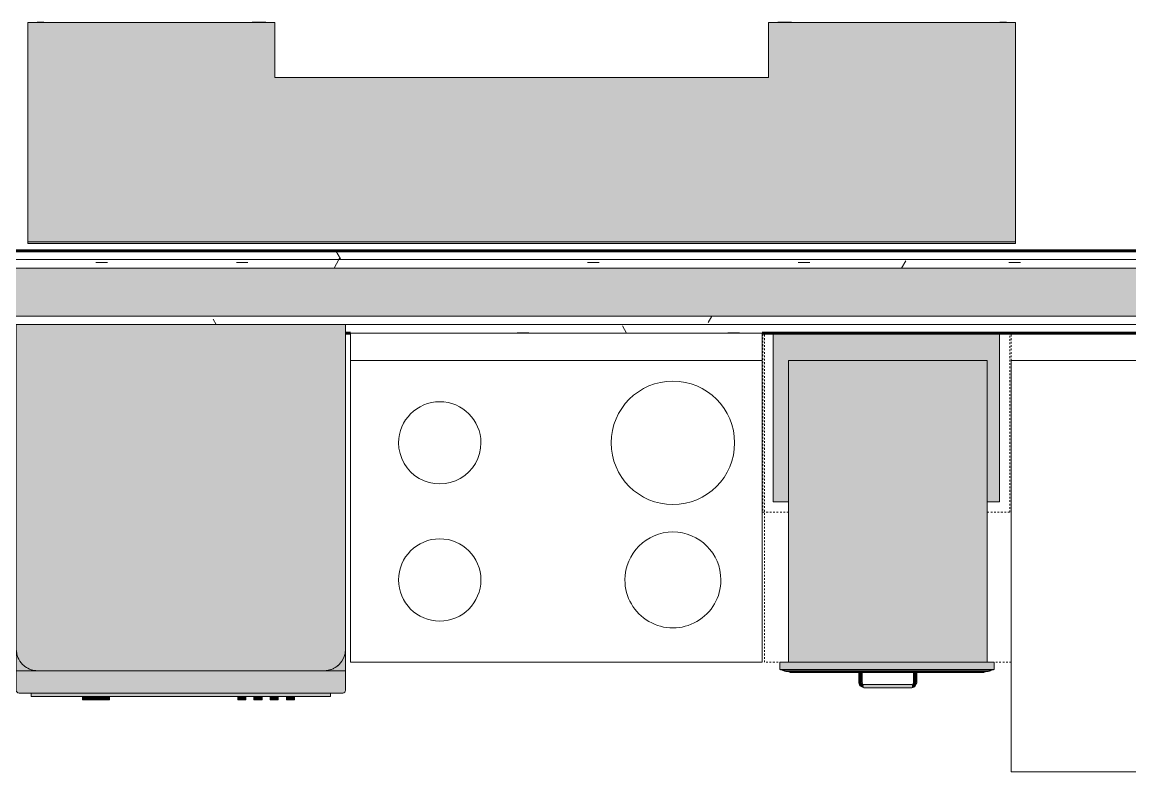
# Model space of a CAD drawing. Header units: inches. Extents: x -4169 to -1846, y 9706 to 12377.
# Drawn here: x -3789 to -3708.3, y 10515.2 to 10569.9 of the extents above; entities that cross this region are included whole.
import ezdxf

# ---------------------------------------------------------------- set-up
doc = ezdxf.new("R2010")
doc.units = ezdxf.units.IN
doc.header["$MEASUREMENT"] = 0
doc.linetypes.add('Dash', pattern=[0.25, 0.125, -0.125])
for name, color, linetype, lineweight in [('0-1', 7, 'Continuous', 5), ('0-2', 10, 'Continuous', 18), ('A-WALL', 113, 'Continuous', 18), ('A-WALL-PATT-4', 111, 'Continuous', 9), ('I-FURN-1', 7, 'Continuous', 9), ('I-FURN-3', 253, 'Continuous', 9), ('I-WALL-3', 2, 'Continuous', 60), ('Q-CASE', 31, 'Continuous', 9), ('Q-CASE-1', 253, 'Continuous', 9), ('Q-CASE-3', 7, 'Continuous', 9), ('Q-CASE-4', 7, 'Dash', 9), ('Q-CASE-HDLN-1', 7, 'Dash', 9), ('Q-CASE-HDLN-2', 31, 'Continuous', 9), ('Q-SPCQ-2', 7, 'Continuous', 9), ('Q-SPCQ-3', 55, 'Continuous', 9)]:
    doc.layers.add(name, color=color, linetype=linetype, lineweight=lineweight)
pattern_1 = [(0, (0, 0), (20.48, 5.12), [0.845, -14.515, 0.845, -14.515, -81.92]), (0, (0, 0), (20.48, 5.12), [-30.72, 0.845, -29.875, 0.845, -14.515, -35.84]), (0, (0, 0), (20.48, 5.12), [-76.8, 0.845, -9.395, 0.845, -24.755]), (120, (7.68, 2.56), (-14.67405, 15.1762003), [0.845, -14.515, 0.845, -14.515, -81.92]), (120, (7.68, 2.56), (-14.67405, 15.1762003), [-30.72, 0.845, -29.875, 0.845, -14.515, -35.84]), (120, (7.68, 2.56), (-14.67405, 15.1762003), [-76.8, 0.845, -9.395, 0.845, -24.755]), (240, (10.24, 12.8), (-5.80595, -20.2962003), [0.845, -14.515, 0.845, -14.515, -81.92]), (240, (10.24, 12.8), (-5.80595, -20.2962003), [-30.72, 0.845, -29.875, 0.845, -14.515, -35.84]), (240, (10.24, 12.8), (-5.80595, -20.2962003), [-76.8, 0.845, -9.395, 0.845, -24.755])]

# ---------------------------------------------------------------- blocks, each defined once
blk = doc.blocks.new('Range - 24_ x 30_-2322588-ENLARGED RCP - 1ST FLOOR PLAN')
at = {"layer": 'Q-SPCQ-2'}
for p, q in [((0, 0), (30, 0)), ((0, -24), (0, 0)), ((30, 0), (30, -24)), ((0, -22), (30, -22)), ((30, -24), (0, -24))]:
    blk.add_line(p, q, dxfattribs=at)
for centre, radius, start, end in [((6.5, -6), 3.5, 360, 180), ((23.5, -6), 3, 0, 180), ((6.5, -6), 3.5, 180, 0), ((23.5, -6), 3, 180, 0), ((6.5, -16), 4.5, 0, 180), ((23.5, -16), 3, 360, 180), ((6.5, -16), 4.5, 180, 0), ((23.5, -16), 3, 180, 0)]:
    blk.add_arc(centre, radius, start, end, dxfattribs=at)
blk = doc.blocks.new('Dishwasher_15404 - 34_ counter-V4-ENLARGED RCP - 1ST FLOOR PLAN')
at = {"layer": 'Q-SPCQ-3'}
for points in [[(25.25, 1.575), (25.25, 22.425), (25.167, 22.905), (24.982, 23.287), (24.74, 23.576), (24.463, 23.789), (24.083, 23.946), (23.675, 24), (0, 24), (0, 0), (23.675, 0), (24.083, 0.054), (24.463, 0.211), (24.833, 0.519), (25.039, 0.787), (25.196, 1.167)], [(26.875, 23.803), (26.817, 23.942), (26.678, 24), (25.25, 24), (25.25, 0), (26.729, 0.007), (26.817, 0.058), (26.875, 0.197), (26.875, 21.396)], [(25.004, 23.258), (24.962, 23.333), (24.982, 23.287)], [(27.125, 21.391), (27.125, 22.907), (26.875, 22.907), (26.875, 21.391)], [(27.125, 20.186), (27.125, 21.391), (26.875, 21.391), (26.875, 20.186)], [(27.375, 19.693), (27.375, 20.284), (27.125, 20.284), (27.125, 19.693), (27.222, 19.693)], [(27.125, 3.814), (27.125, 20.186), (26.875, 20.186), (26.875, 3.814)], [(27.375, 19.103), (27.125, 19.103), (27.125, 18.512), (27.375, 18.512)], [(27.375, 17.922), (27.125, 17.922), (27.125, 17.331), (27.375, 17.331)], [(27.375, 16.15), (27.375, 16.741), (27.125, 16.741), (27.125, 16.15), (27.222, 16.15)], [(27.375, 5.808), (27.375, 6.793), (27.125, 6.793), (27.125, 5.808), (27.222, 5.808)], [(27.375, 4.858), (27.375, 5.808), (27.125, 5.808), (27.125, 4.824), (27.375, 4.824)], [(27.125, 2.993), (27.125, 3.814), (26.875, 3.814), (26.875, 2.609), (27.125, 2.609), (27.125, 2.777)], [(27.125, 2.609), (26.875, 2.609), (26.875, 1.093), (27.125, 1.093)]]:
    blk.add_hatch(color=256, dxfattribs=at).paths.add_polyline_path(points, flags=0)
h = blk.add_hatch(color=256, dxfattribs=at)
h.paths.add_polyline_path([(25.25, 1.179), (25.25, 1.575), (25.196, 1.167), (24.962, 0.667), (24.74, 0.424), (24.463, 0.211), (24.083, 0.054), (23.675, 0), (25.25, 0), (25.25, 1.167)], flags=0)
h.paths.add_polyline_path([(25.25, 22.821), (25.25, 24), (23.675, 24), (24.083, 23.946), (24.463, 23.789), (24.833, 23.481), (25.039, 23.213), (25.217, 22.746), (25.25, 22.687), (25.25, 22.746)], flags=0)
at = {"layer": 'Q-SPCQ-2'}
for p, q in [((0, 24), (23.675, 24)), ((0, 0), (0, 24)), ((23.675, 24), (25.25, 24)), ((25.25, 24), (26.678, 24)), ((25.25, 24), (25.25, 22.425)), ((26.875, 23.803), (26.875, 0.197)), ((26.875, 22.907), (27.125, 22.907)), ((27.125, 21.391), (27.125, 22.907)), ((25.25, 22.425), (25.25, 1.575)), ((27.125, 20.186), (27.125, 21.391)), ((27.125, 20.284), (27.375, 20.284)), ((27.375, 19.693), (27.375, 20.284)), ((27.125, 3.814), (27.125, 20.186)), ((27.125, 19.693), (27.375, 19.693)), ((27.125, 19.103), (27.375, 19.103)), ((27.375, 18.512), (27.375, 19.103)), ((27.125, 18.512), (27.375, 18.512)), ((27.125, 17.922), (27.375, 17.922)), ((27.375, 17.331), (27.375, 17.922)), ((27.125, 17.331), (27.375, 17.331)), ((27.125, 16.741), (27.375, 16.741)), ((27.375, 16.15), (27.375, 16.741)), ((27.125, 16.15), (27.375, 16.15)), ((27.125, 6.793), (27.375, 6.793)), ((27.375, 5.808), (27.375, 6.793)), ((27.375, 4.824), (27.375, 5.808)), ((27.375, 4.824), (27.125, 4.824)), ((27.125, 2.609), (27.125, 3.814)), ((27.125, 1.093), (27.125, 2.609)), ((25.25, 1.575), (25.25, 0)), ((26.875, 1.093), (27.125, 1.093)), ((23.675, 0), (0, 0)), ((25.25, 0), (23.675, 0)), ((26.678, 0), (25.25, 0))]:
    blk.add_line(p, q, dxfattribs=at)
for centre, radius, start, end in [((23.675, 22.425), 1.575, 360, 90), ((23.675, 22.425), 1.575, 32.07702, 42.33591), ((26.678, 23.803), 0.197, 360, 90), ((23.675, 22.425), 1.575, 17.81823, 27.52661), ((23.675, 22.425), 1.575, 360, 13.64245), ((23.675, 1.575), 1.575, 270, 360), ((23.675, 1.575), 1.575, 332.47339, 342.18177), ((23.675, 1.575), 1.575, 346.35755, 360), ((23.675, 1.575), 1.575, 317.66409, 327.92298), ((26.678, 0.197), 0.197, 270, 360), ((26.678, 0.197), 0.197, 285, 345)]:
    blk.add_arc(centre, radius, start, end, dxfattribs=at)
blk = doc.blocks.new('Refrigerator_-_Side-by-Side_6047 - 36_ X 30_-345559-ENLARGED RCP - 1ST FLOOR PLAN')
at = {"layer": 'Q-SPCQ-2'}
for p, q in [((17.875, 14.422), (-17.875, 14.422)), ((-17.875, 14.422), (-17.875, -15.578)), ((17.875, -15.578), (17.875, 14.422)), ((-17.875, -15.578), (17.875, -15.578))]:
    blk.add_line(p, q, dxfattribs=at)
blk = doc.blocks.new('Entertainment_Center_14771 - Entertainment_Center_14771-1352616-ENLARGED RCP - 1ST FLOOR PLAN')
at = {"layer": 'I-FURN-3'}
for points in [[(36, 6.125), (-36, 6.125), (-36, 6), (36, 6)], [(36, -10), (36, 6), (-36, 6), (-36, -10), (-18, -10), (-18, -6), (18, -6), (18, -10), (35, -10)], [(-34.85, -10), (-35.339, -10), (-35.313, -10.031), (-34.85, -10.031)], [(-18.663, -10.032), (-18.663, -10), (-19.657, -10), (-19.657, -10.032), (-19, -10.032)], [(19.657, -10.032), (19.657, -10), (18.663, -10), (18.663, -10.032), (19, -10.032)], [(35.339, -10.031), (35.311, -10), (34.85, -10), (34.85, -10.031), (35.313, -10.031)]]:
    blk.add_hatch(color=256, dxfattribs=at).paths.add_polyline_path(points, flags=0)
at = {"layer": 'I-FURN-1'}
for p, q in [((36, 6.125), (-36, 6.125)), ((-36, 6), (-36, 6.125)), ((-36, 6), (36, 6)), ((-36, -10), (-36, 6)), ((-36, 6), (36, 6)), ((36, 6), (36, 6.125)), ((36, 6), (36, -10)), ((18, -6), (-18, -6)), ((-18, -6), (-18, -10)), ((18, -10), (18, -6)), ((-18, -10), (-36, -10)), ((-35.339, -10.031), (-35.339, -10)), ((-34.85, -10.031), (-35.339, -10.031)), ((-34.85, -10), (-34.85, -10.031)), ((-19.657, -10.032), (-19.657, -10)), ((-18.663, -10.032), (-19.657, -10.032)), ((-18.663, -10), (-18.663, -10.032)), ((36, -10), (18, -10)), ((18.663, -10.032), (18.663, -10)), ((19.657, -10.032), (18.663, -10.032)), ((19.657, -10), (19.657, -10.032)), ((34.85, -10.031), (34.85, -10)), ((35.339, -10.031), (34.85, -10.031)), ((35.339, -10), (35.339, -10.031))]:
    blk.add_line(p, q, dxfattribs=at)
blk = doc.blocks.new('300 Series Wall Hung Cabinet_301 - 18_-2356589-ENLARGED RCP - 1ST FLOOR PLAN')
at = {"layer": 'Q-CASE-1'}
blk.add_hatch(color=256, dxfattribs=at).paths.add_polyline_path([(-7.138, -12.438), (-7.138, -2.125), (7.362, -2.125), (7.362, -12.438), (8.25, -12.438), (8.25, -0.188), (-8.25, -0.188), (-8.25, -12.438)], flags=0)
at = {"layer": 'Q-CASE-3'}
for p, q in [((-8.25, -12.438), (-8.25, -0.188)), ((-8.25, -0.188), (8.25, -0.188)), ((8.25, -0.188), (8.25, -12.438)), ((-7.138, -12.438), (-8.25, -12.438)), ((8.25, -12.438), (7.362, -12.438))]:
    blk.add_line(p, q, dxfattribs=at)
at = {"layer": 'Q-CASE-4'}
for p, q in [((9, -0.188), (-9, -0.188)), ((-9, -0.188), (-9, -13.188)), ((9, -13.188), (9, -0.188)), ((-9, -13.188), (-7.138, -13.188)), ((7.362, -13.188), (9, -13.188))]:
    blk.add_line(p, q, dxfattribs=at)
blk = doc.blocks.new('Base_Unit_4_drawer_12137 - 18_-V9-ENLARGED RCP - 1ST FLOOR PLAN')
at = {"layer": 'Q-CASE'}
for points in [[(7.988, -24), (7.988, -2), (-6.512, -2), (-6.512, -24), (5.016, -24)], [(7.988, -24.543), (8.488, -24.543), (8.488, -24), (-7.137, -24), (-7.137, -24.543), (5.016, -24.543)], [(7.988, -24.592), (8.271, -24.592), (8.355, -24.543), (-7.026, -24.556), (-6.921, -24.592), (5.016, -24.592)], [(-6.664, -24.671), (8.105, -24.665), (8.271, -24.592), (-6.921, -24.592), (-6.755, -24.665)], [(0.795, -24.75), (7.738, -24.75), (7.917, -24.676), (7.738, -24.671), (-6.512, -24.692), (-6.308, -24.75), (-1.315, -24.75)], [(-1.2, -25.5), (-1.142, -25.5), (-1.154, -24.75), (-1.383, -24.75), (-1.371, -25.5), (-1.225, -25.5)], [(2.701, -25.5), (2.858, -25.5), (2.846, -24.75), (2.617, -24.75), (2.629, -25.5), (2.675, -25.5)], [(-1.012, -25.838), (-1.032, -25.642), (-1.2, -25.5), (-1.351, -25.5), (-1.31, -25.687), (-1.277, -25.765), (-1.125, -25.828)], [(0.795, -25.875), (2.488, -25.858), (2.488, -25.625), (-1.012, -25.642), (-1.012, -25.875)], [(2.488, -25.838), (2.641, -25.811), (2.76, -25.747), (2.816, -25.613), (2.8, -25.5), (2.649, -25.5), (2.488, -25.687), (2.488, -25.812)], [(2.488, -25.642), (2.599, -25.55), (2.617, -25.512), (2.5, -25.629)]]:
    blk.add_hatch(color=256, dxfattribs=at).paths.add_polyline_path(points, flags=0)
at = {"layer": 'Q-CASE-HDLN-1'}
for p, q in [((9.738, 0), (-8.262, 0)), ((-8.262, -24), (-8.262, 0)), ((9.738, -24), (9.738, 0)), ((9.738, -24), (-8.262, -24))]:
    blk.add_line(p, q, dxfattribs=at)
at = {"layer": 'Q-CASE-HDLN-2'}
for p, q in [((-6.512, -24), (-6.512, -2)), ((-6.512, -2), (7.988, -2)), ((7.988, -2), (7.988, -24)), ((8.488, -24), (-7.137, -24)), ((-7.137, -24.543), (-7.137, -24)), ((8.488, -24), (8.488, -24.543)), ((8.488, -24.543), (-7.137, -24.543)), ((-6.921, -24.592), (8.271, -24.592)), ((8.037, -24.672), (-6.687, -24.672)), ((-6.387, -24.75), (7.738, -24.75)), ((-1.387, -25.5), (-1.387, -24.75)), ((-1.387, -25.5), (-1.387, -24.75)), ((-1.387, -25.5), (-1.387, -24.75)), ((-1.387, -25.5), (-1.387, -24.75)), ((-1.137, -24.75), (-1.137, -25.5)), ((-1.137, -24.75), (-1.137, -25.5)), ((-1.137, -24.75), (-1.137, -25.5)), ((-1.137, -24.75), (-1.137, -25.5)), ((2.613, -25.5), (2.613, -24.75)), ((2.613, -25.5), (2.613, -24.75)), ((2.613, -25.5), (2.613, -24.75)), ((2.613, -25.5), (2.613, -24.75)), ((2.863, -24.75), (2.863, -25.5)), ((2.863, -24.75), (2.863, -25.5)), ((2.863, -24.75), (2.863, -25.5)), ((2.863, -24.75), (2.863, -25.5)), ((-1.313, -25.724), (-1.387, -25.5)), ((-1.313, -25.724), (-1.387, -25.5)), ((-1.313, -25.724), (-1.387, -25.5)), ((-1.137, -25.5), (-1.117, -25.537)), ((-1.137, -25.5), (-1.117, -25.537)), ((-1.137, -25.5), (-1.117, -25.537)), ((-1.012, -25.875), (-1.101, -25.831)), ((-1.012, -25.875), (-1.101, -25.831)), ((-1.012, -25.875), (-1.101, -25.831)), ((-1.012, -25.625), (2.488, -25.625)), ((2.488, -25.625), (2.525, -25.605)), ((2.488, -25.625), (2.525, -25.605)), ((2.488, -25.625), (2.525, -25.605)), ((2.711, -25.801), (2.488, -25.875)), ((2.711, -25.801), (2.488, -25.875)), ((2.711, -25.801), (2.488, -25.875)), ((2.863, -25.5), (2.818, -25.588)), ((2.863, -25.5), (2.818, -25.588)), ((2.863, -25.5), (2.818, -25.588)), ((2.488, -25.875), (-1.012, -25.875))]:
    blk.add_line(p, q, dxfattribs=at)
at = {"layer": 'Q-CASE-HDLN-2', "flags": 128}
for points in [[(-1.012, -25.875), (-1.313, -25.724), (-1.387, -25.5)], [(-1.137, -25.5), (-1.08, -25.605), (-1.012, -25.625)], [(2.863, -25.5), (2.711, -25.801), (2.488, -25.875)], [(2.488, -25.625), (2.593, -25.568), (2.613, -25.5)]]:
    blk.add_lwpolyline(points, dxfattribs=at)
at = {"layer": 'Q-CASE-HDLN-2'}
for points in [[(-7.137, -24.543), (-7.1, -24.543), (-7.025, -24.551), (-6.955, -24.576), (-6.921, -24.592)], [(-6.921, -24.592), (-6.897, -24.611), (-6.844, -24.642), (-6.756, -24.669), (-6.694, -24.673), (-6.664, -24.671)], [(-6.664, -24.671), (-6.695, -24.673), (-6.725, -24.671), (-6.755, -24.665)], [(-6.755, -24.665), (-6.725, -24.671), (-6.694, -24.673), (-6.664, -24.671)], [(-6.664, -24.671), (-6.695, -24.673), (-6.725, -24.671), (-6.755, -24.665)], [(-6.755, -24.665), (-6.725, -24.671), (-6.694, -24.673), (-6.664, -24.671)], [(-6.664, -24.671), (-6.695, -24.673), (-6.725, -24.671), (-6.755, -24.665)], [(-6.567, -24.676), (-6.534, -24.682), (-6.471, -24.7), (-6.414, -24.731), (-6.387, -24.75)], [(7.917, -24.676), (7.885, -24.682), (7.821, -24.7), (7.765, -24.731), (7.738, -24.75)], [(8.271, -24.592), (8.247, -24.611), (8.195, -24.642), (8.106, -24.669), (8.045, -24.673), (8.014, -24.671)], [(8.105, -24.665), (8.075, -24.671), (8.045, -24.673), (8.014, -24.671)], [(8.105, -24.665), (8.076, -24.671), (8.045, -24.673), (8.014, -24.671)], [(8.105, -24.665), (8.075, -24.671), (8.045, -24.673), (8.014, -24.671)], [(8.105, -24.665), (8.076, -24.671), (8.045, -24.673), (8.014, -24.671)], [(8.105, -24.665), (8.075, -24.671), (8.045, -24.673), (8.014, -24.671)], [(8.488, -24.543), (8.45, -24.543), (8.376, -24.551), (8.306, -24.576), (8.271, -24.592)]]:
    blk.add_open_spline(points, degree=3, dxfattribs=at)
blk = doc.blocks.new('CTR - 1st Phase - Unit Layouts_rvt-1-ENLARGED RCP - 1ST FLOOR PLAN')
at = {"layer": '0-2'}
for name, p, rotation in [('Entertainment_Center_14771 - Entertainment_Center_14771-1352616-ENLARGED RCP - 1ST FLOOR PLAN', (-3752.621, 10559.845), 180), ('Dishwasher_15404 - 34_ counter-V4-ENLARGED RCP - 1ST FLOOR PLAN', (-3789.474, 10547.814), 270.0000000000175), ('Range - 24_ x 30_-2322588-ENLARGED RCP - 1ST FLOOR PLAN', (-3735.099, 10523.189), 180)]:
    blk.add_blockref(name, p, dxfattribs=dict(at, rotation=rotation))
for name, p in [('300 Series Wall Hung Cabinet_301 - 18_-2356589-ENLARGED RCP - 1ST FLOOR PLAN', (-3726.04, 10547.314)), ('Base_Unit_4_drawer_12137 - 18_-V9-ENLARGED RCP - 1ST FLOOR PLAN', (-3726.665, 10547.189)), ('Refrigerator_-_Side-by-Side_6047 - 36_ X 30_-345559-ENLARGED RCP - 1ST FLOOR PLAN', (-3699.053, 10530.767))]:
    blk.add_blockref(name, p, dxfattribs=at)

msp = doc.modelspace()

# ---------------------------------------------------------------- hatches: boundary and pattern name
at = {"layer": 'A-WALL-PATT-4'}
h = msp.add_hatch(dxfattribs=at)
h.set_pattern_fill('FP_1', color=256, style=0, pattern_type=2)
h.set_pattern_definition(pattern_1)
h.paths.add_polyline_path([(-3666.78, 10552.564), (-3610.299, 10552.564), (-3610.299, 10553.189), (-3822.724, 10553.189), (-3822.724, 10552.564), (-3669.131, 10552.564)], flags=0)
h.paths.add_polyline_path([(-3487.924, 10552.564), (-3487.924, 10553.189), (-3605.549, 10553.189), (-3605.549, 10552.564), (-3491.851, 10552.564)], flags=0)
h = msp.add_hatch(dxfattribs=at)
h.set_pattern_fill('FP_1', color=256, style=0, pattern_type=2)
h.set_pattern_definition(pattern_1)
h.paths.add_polyline_path([(-3565.482, 10551.939), (-3487.299, 10551.939), (-3487.299, 10552.564), (-3822.724, 10552.564), (-3822.724, 10551.939), (-3573.973, 10551.939)], flags=0)
h = msp.add_hatch(dxfattribs=at)
h.set_pattern_fill('FP_12', color=256, style=0, pattern_type=2)
h.set_pattern_definition([(161.57, (0.32, 0.32), (-2.560496185, -0.000537386), [0, -18.214, 2.022, 0]), (18.43, (-0.32, 0.32), (-2.560496185, 0.000537386), [0, -18.214, 2.022, 0]), (108.43, (0.32, 0.32), (1.27922091, -6.400876726), [6.07, -14.166]), (71.57, (-0.32, 0.32), (1.27922091, 6.400876726), [6.07, -14.166])])
h.paths.add_polyline_path([(-3575.636, 10548.439), (-3486.674, 10548.439), (-3486.674, 10551.939), (-3822.724, 10551.939), (-3822.724, 10548.439), (-3592.428, 10548.439)], flags=0)
h = msp.add_hatch(dxfattribs=at)
h.set_pattern_fill('FP_1', color=256, style=0, pattern_type=2)
h.set_pattern_definition(pattern_1)
h.paths.add_polyline_path([(-3491.49, 10547.814), (-3487.299, 10547.814), (-3487.299, 10548.439), (-3551.81, 10548.439), (-3551.81, 10547.814), (-3497.95, 10547.814)], flags=0)
h.paths.add_polyline_path([(-3822.724, 10547.814), (-3680.553, 10547.814), (-3680.553, 10548.439), (-3822.724, 10548.439)], flags=0)
h.paths.add_polyline_path([(-3599.248, 10547.814), (-3555.31, 10547.814), (-3555.31, 10548.439), (-3677.053, 10548.439), (-3677.053, 10547.814), (-3652.428, 10547.814)], flags=0)
h = msp.add_hatch(dxfattribs=at)
h.set_pattern_fill('FP_1', color=256, style=0, pattern_type=2)
h.set_pattern_definition(pattern_1)
h.paths.add_polyline_path([(-3681.178, 10547.189), (-3680.553, 10547.189), (-3680.553, 10547.814), (-3765.474, 10547.814), (-3765.474, 10547.189), (-3700.546, 10547.189)], flags=0)
h.paths.add_polyline_path([(-3818.727, 10547.189), (-3789.474, 10547.189), (-3789.474, 10547.814), (-3822.724, 10547.814), (-3822.724, 10547.189)], flags=0)
h.paths.add_polyline_path([(-3487.924, 10547.189), (-3487.924, 10547.814), (-3551.81, 10547.814), (-3551.81, 10547.189), (-3491.443, 10547.189)], flags=0)
h.paths.add_polyline_path([(-3592.428, 10547.189), (-3555.31, 10547.189), (-3555.31, 10547.814), (-3677.053, 10547.814), (-3677.053, 10547.189), (-3599.248, 10547.189)], flags=0)

# ---------------------------------------------------------------- linework, layer by layer
at = {"layer": 'A-WALL'}
for p, q in [((-3822.724, 10552.564), (-3487.299, 10552.564)), ((-3822.724, 10551.939), (-3486.674, 10551.939)), ((-3822.724, 10548.439), (-3486.674, 10548.439)), ((-3765.474, 10547.814), (-3487.299, 10547.814))]:
    msp.add_line(p, q, dxfattribs=at)
at = {"layer": 'I-WALL-3'}
for p, q in [((-3822.724, 10553.189), (-3487.924, 10553.189)), ((-3765.099, 10547.189), (-3765.474, 10547.189)), ((-3487.924, 10547.189), (-3735.099, 10547.189))]:
    msp.add_line(p, q, dxfattribs=at)

# ---------------------------------------------------------------- block references
at = {"layer": '0-1'}
msp.add_blockref('CTR - 1st Phase - Unit Layouts_rvt-1-ENLARGED RCP - 1ST FLOOR PLAN', (0, 0), dxfattribs=at)

doc.saveas('drawing.dxf')
